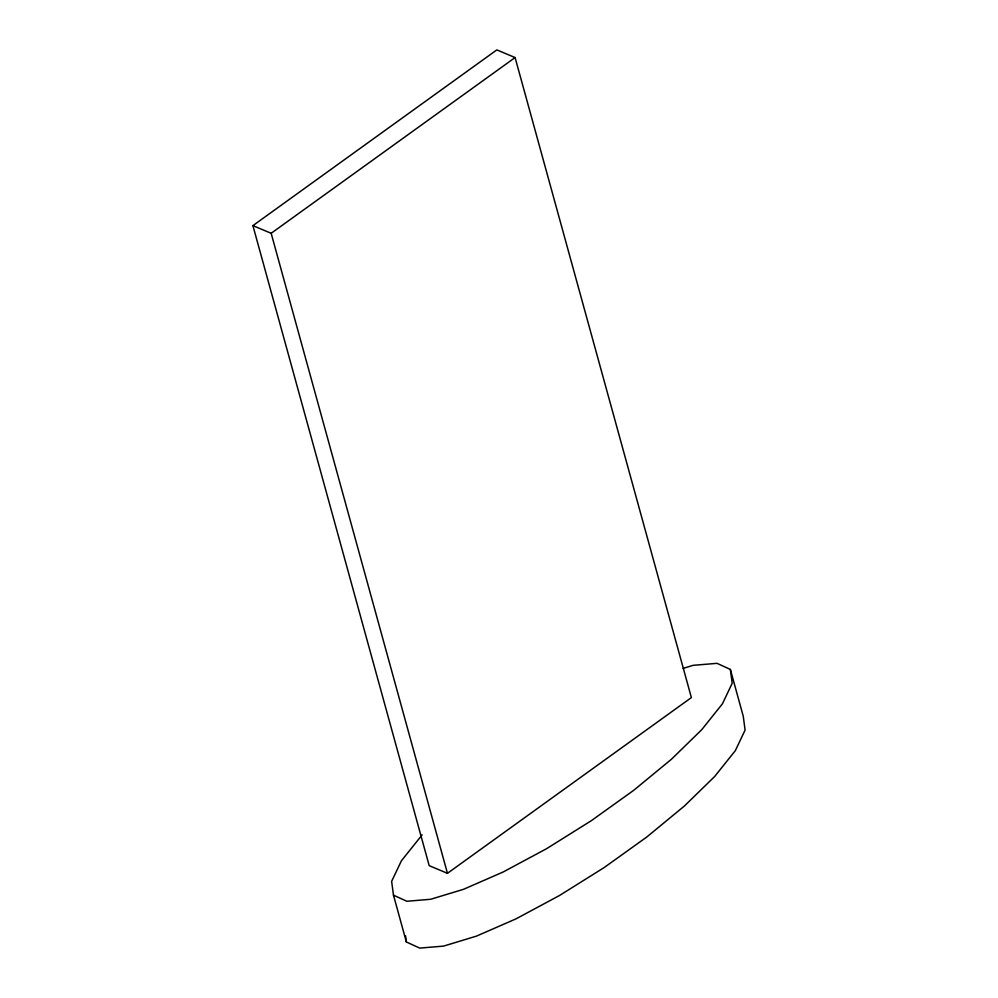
<?xml version="1.0" encoding="UTF-8"?>
<svg xmlns="http://www.w3.org/2000/svg" width="998" height="998" viewBox="0 0 998 998"><rect width="100%" height="100%" fill="white"/><g stroke="black" fill="none" stroke-linecap="round" stroke-linejoin="round"><path stroke-width="1.5" d="M422.104 834.902L401.408 860.8L391.64 881.359L393.474 895.156L406.373 941.987L419.696 948.1L443.586 946.104L476.42 936.136L515.954 918.884L559.504 895.505L604.102 867.599L646.692 837.085L684.391 806.022L714.63 776.531L735.339 750.633L745.094 730.087L743.26 716.277L730.361 669.446L717.038 663.333L693.148 665.329L683.156 668.373M252.906 225.635L496.829 49.9L515.093 57.56L691.377 697.59L447.453 873.312L429.19 865.653L252.906 225.635L271.157 233.295L447.453 873.312M271.157 233.295L515.093 57.56M393.474 895.156L406.797 901.269L430.687 899.273L463.521 889.305L503.054 872.052L546.605 848.674L591.203 820.768L633.792 790.254L671.492 759.191L701.731 729.7L722.44 703.802L732.195 683.256L730.361 669.446M405.562 935.85L406.373 941.987"/></g></svg>
